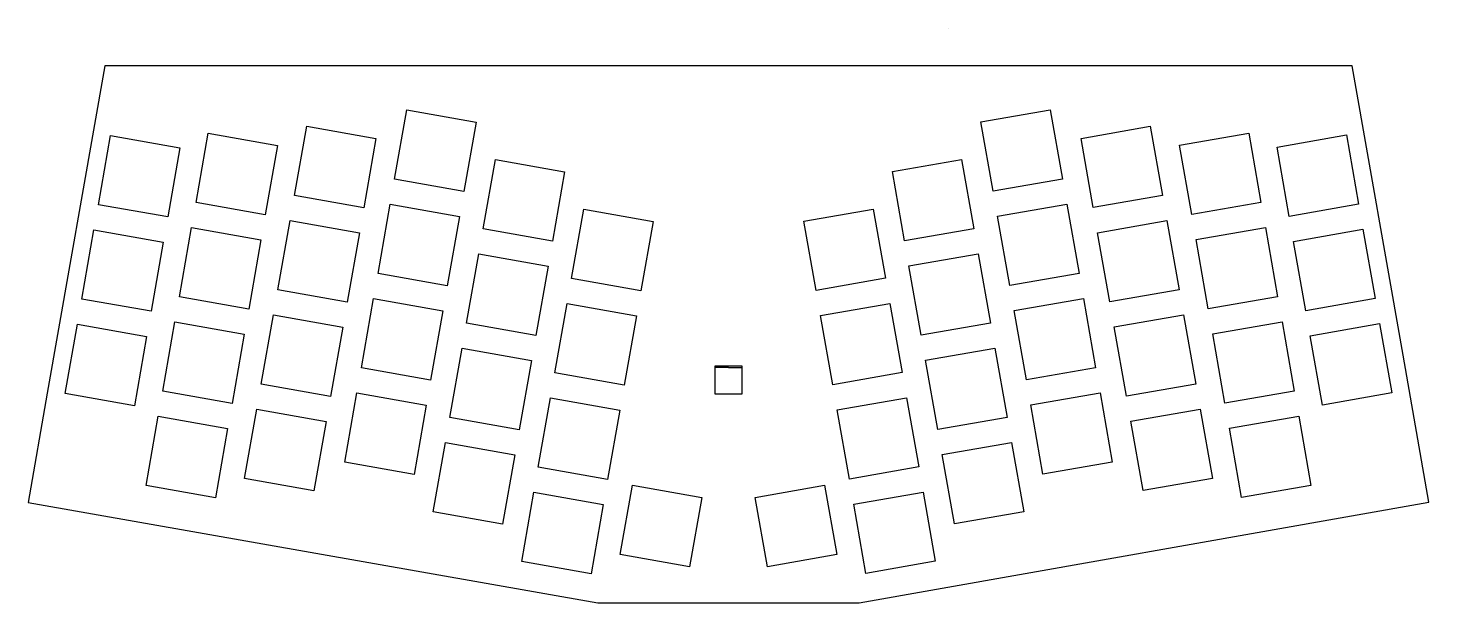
# Model space of a CAD drawing. Header units: millimetres. Extents: x 3 to 281, y 1 to 115.
import ezdxf

# ---------------------------------------------------------------- set-up
doc = ezdxf.new("R2010")
doc.units = ezdxf.units.MM
doc.layers.get('0').update_dxf_attribs({"linetype": 'CONTINUOUS'})

msp = doc.modelspace()

# ---------------------------------------------------------------- linework, layer by layer
for p, q in [((185.94, 115.03), (185.94, 115.06)), ((142.08, 47.53), (139.33, 47.53)), ((142.08, 47.53), (144.83, 47.53))]:
    msp.add_line(p, q)
for points in [[(18.05, 107.53), (6.58, 42.47), (2.74, 20.69), (116.08, 0.71), (168.07, 0.74), (281.42, 20.73), (276.26, 50.01), (266.11, 107.53), (159.08, 107.53), (125.08, 107.53), (98.22, 107.53)], [(89.45, 82.56), (75.66, 84.99), (78.09, 98.78), (91.88, 96.35)], [(206.06, 98.81), (208.5, 85.03), (194.71, 82.59), (192.28, 96.38)], [(55.74, 81.73), (58.18, 95.52), (71.96, 93.09), (69.53, 79.3)], [(225.99, 95.55), (228.41, 81.77), (214.63, 79.34), (212.2, 93.12)], [(30.52, 77.48), (16.73, 79.91), (19.17, 93.7), (32.95, 91.26)], [(38.59, 94.14), (52.38, 91.71), (49.94, 77.92), (36.16, 80.35)], [(248, 80.39), (234.22, 77.95), (231.78, 91.74), (245.57, 94.17)], [(264.98, 93.82), (267.41, 80.04), (253.62, 77.6), (251.19, 91.39)], [(93.27, 75.12), (95.7, 88.91), (109.49, 86.47), (107.05, 72.69)], [(188.46, 88.94), (190.89, 75.15), (177.11, 72.72), (174.68, 86.51)], [(74.79, 80.02), (88.57, 77.59), (86.14, 63.8), (72.36, 66.23)], [(124.66, 62.81), (110.87, 65.24), (113.3, 79.03), (127.09, 76.6)], [(170.86, 79.06), (173.29, 65.28), (159.5, 62.85), (157.07, 76.63)], [(195.59, 77.62), (209.37, 80.05), (211.81, 66.26), (198.02, 63.83)], [(32.85, 61.59), (35.28, 75.38), (49.07, 72.95), (46.64, 59.16)], [(68.66, 74.33), (66.22, 60.54), (52.44, 62.97), (54.87, 76.76)], [(217.94, 60.58), (215.51, 74.36), (229.29, 76.79), (231.72, 63.01)], [(237.52, 59.19), (235.09, 72.98), (248.88, 75.41), (251.31, 61.62)], [(15.86, 74.93), (29.65, 72.5), (27.21, 58.72), (13.43, 61.15)], [(268.29, 75.06), (270.72, 61.27), (256.93, 58.84), (254.5, 72.63)], [(103.75, 53.93), (89.96, 56.36), (92.39, 70.14), (106.18, 67.71)], [(191.77, 70.18), (194.2, 56.39), (180.41, 53.96), (177.98, 67.75)], [(71.48, 61.26), (85.27, 58.83), (82.83, 45.04), (69.05, 47.47)], [(107.56, 46.48), (109.99, 60.27), (123.78, 57.84), (121.35, 44.05)], [(160.38, 57.87), (174.17, 60.3), (176.6, 46.52), (162.81, 44.08)], [(212.68, 61.29), (215.11, 47.5), (201.33, 45.07), (198.9, 58.86)], [(12.55, 56.17), (26.34, 53.74), (23.91, 39.95), (10.12, 42.39)], [(29.54, 42.83), (31.97, 56.62), (45.76, 54.19), (43.33, 40.4)], [(49.13, 44.21), (51.56, 58), (65.35, 55.57), (62.92, 41.78)], [(218.81, 55.6), (232.6, 58.03), (235.03, 44.25), (221.24, 41.81)], [(240.83, 40.43), (238.4, 54.22), (252.19, 56.65), (254.62, 42.86)], [(257.81, 53.87), (271.59, 56.3), (274.02, 42.51), (260.24, 40.08)], [(86.65, 37.6), (89.08, 51.38), (102.87, 48.95), (100.44, 35.17)], [(183.72, 35.2), (181.29, 48.99), (195.08, 51.42), (197.51, 37.63)], [(139.33, 42.28), (144.83, 42.28), (144.83, 47.78), (139.33, 47.78)], [(79.53, 26.28), (65.74, 28.71), (68.17, 42.5), (81.96, 40.07)], [(204.63, 26.31), (202.2, 40.1), (215.99, 42.53), (218.42, 28.74)], [(45.82, 25.45), (48.25, 39.24), (62.04, 36.81), (59.61, 23.02)], [(104.25, 27.72), (106.68, 41.51), (120.47, 39.08), (118.04, 25.29)], [(163.69, 39.11), (177.48, 41.54), (179.91, 27.76), (166.12, 25.32)], [(238.34, 25.49), (224.55, 23.05), (222.12, 36.84), (235.91, 39.27)], [(26.23, 24.07), (28.66, 37.86), (42.45, 35.43), (40.02, 21.64)], [(257.93, 24.1), (244.14, 21.67), (241.71, 35.46), (255.5, 37.89)], [(83.34, 18.84), (85.77, 32.62), (99.56, 30.19), (97.13, 16.41)], [(184.6, 30.23), (198.39, 32.66), (200.82, 18.87), (187.03, 16.44)], [(114.73, 6.53), (100.94, 8.96), (103.38, 22.75), (117.16, 20.32)], [(122.96, 24.13), (136.75, 21.7), (134.32, 7.91), (120.53, 10.34)], [(149.82, 7.91), (147.39, 21.7), (161.18, 24.13), (163.61, 10.34)], [(183.22, 9), (169.43, 6.56), (167, 20.35), (180.79, 22.78)]]:
    msp.add_lwpolyline(points, close=True)

doc.saveas('drawing.dxf')
